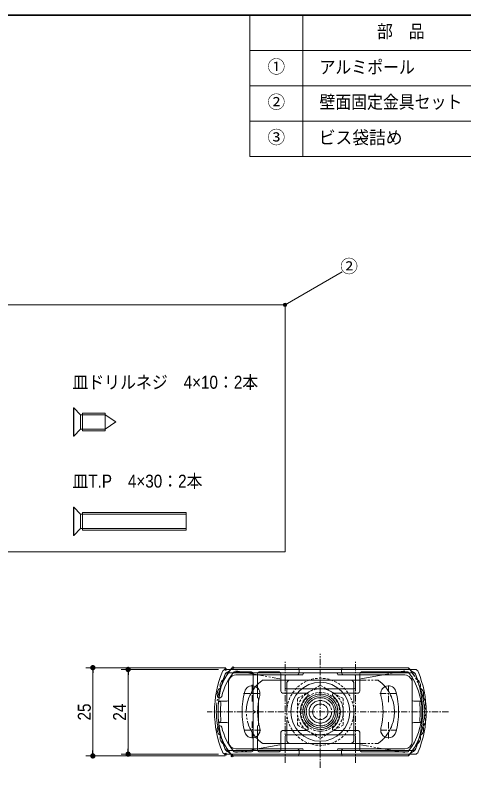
# Model space of a CAD drawing. Units: millimetres on the paper. Extents: x -396 to 396, y -304 to 304.
# Drawn here: x -265.2 to -138.1, y 60.2 to 277 of the extents above; entities that cross this region are included whole.
import ezdxf
from ezdxf.enums import TextEntityAlignment as Align

# ---------------------------------------------------------------- set-up
doc = ezdxf.new("R2010")
doc.units = ezdxf.units.MM
doc.header["$PDMODE"] = 32
doc.header["$PDSIZE"] = 0.5
for name, pattern in [('USER1', [2.91, 1.76, -0.4, 0.35, -0.4]), ('USER2', [1.11, 0.71, -0.4]), ('USER3', [10.5, 8, -0.5, 0.5, -0.5, 0.5, -0.5])]:
    doc.linetypes.add(name, pattern=pattern)
for name, color, linetype, lineweight in [('0-0_2寸法-1', 7, 'Continuous', 15), ('0-1_0', 7, 'Continuous', 25), ('0-3_1図面枠', 7, 'Continuous', 20), ('0-4_2寸法-3', 7, 'Continuous', 15), ('0-5_3一般', 7, 'USER2', 15)]:
    doc.layers.add(name, color=color, linetype=linetype, lineweight=lineweight)
doc.layers.add('0-2_Defpoints', color=7, linetype='Continuous')
doc.styles.add('ＭＳ Ｐゴシック', font='')
doc.styles.get('ＭＳ Ｐゴシック').set_extended_font_data('MS PGothic')

# ---------------------------------------------------------------- blocks, each defined once
blk = doc.blocks.new('グループ-2')
at = {"layer": '0-3_1図面枠', "lineweight": 35}
blk.add_lwpolyline([(-190, 277), (190, 277), (190, -277), (-190, -277)], close=True, dxfattribs=at)
blk = doc.blocks.new('図面枠')
at = {"layer": '0-3_1図面枠'}
blk.add_blockref('グループ-2', (0, 0), dxfattribs=at)
blk = doc.blocks.new('グループ-4')
at = {"layer": '0-5_3一般', "linetype": 'Continuous'}
for p, q in [((-69.9, 165.813), (-69.9, 157.813)), ((-68, 159.813), (-68, 163.813))]:
    blk.add_line(p, q, dxfattribs=at)
for points in [[(-70, 165.813), (-69.9, 165.813), (-68, 163.813), (-61, 163.813), (-58, 161.813), (-61, 159.813), (-68, 159.813), (-69.9, 157.813), (-70, 157.813)], [(-61, 164.313), (-67.4, 164.313), (-67.4, 159.313), (-61, 159.313)]]:
    blk.add_lwpolyline(points, close=True, dxfattribs=at)
blk = doc.blocks.new('グループ-5')
at = {"layer": '0-5_3一般', "linetype": 'Continuous'}
for p, q in [((-69.9, 137.685), (-69.9, 129.685)), ((-68, 131.685), (-68, 135.685)), ((-67.4, 136.185), (-67.4, 131.185)), ((-38, 136.185), (-67.4, 136.185)), ((-38, 131.185), (-38, 136.185)), ((-67.4, 131.185), (-38, 131.185))]:
    blk.add_line(p, q, dxfattribs=at)
blk.add_lwpolyline([(-69.9, 137.685), (-68, 135.685), (-38, 135.685), (-38, 131.685), (-68, 131.685), (-69.9, 129.685), (-70, 129.685), (-70, 137.685)], close=True, dxfattribs=at)
blk = doc.blocks.new('グループ-8')
at = {"layer": '0-3_1図面枠', "lineweight": 15}
for p, q in [((-5, 277), (-5, 237)), ((50, 277), (50, 237)), ((65, 277), (65, 237)), ((100, 277), (100, 237)), ((-20, 267), (190, 267)), ((-20, 257), (190, 257)), ((-20, 247), (190, 247))]:
    blk.add_line(p, q, dxfattribs=at)
blk.add_lwpolyline([(-20, 277), (190, 277), (190, 237), (-20, 237)], close=True, dxfattribs=at)
blk = doc.blocks.new('グループ-9')
at = {"layer": '0-3_1図面枠'}
blk.add_blockref('グループ-8', (0, 0), dxfattribs=at)
at = {"layer": '0-3_1図面枠', "style": 'ＭＳ Ｐゴシック'}
for s, height, width, p in [('部\u3000品', 3.666, 0.9, (16.071, 269.527)), ('アルミポール', 3.669, 0.9, (-0.23, 259.393)), ('壁面固定金具セット', 3.666, 0.9, (-0.25, 249.517)), ('ビス袋詰め', 3.666, 0.95, (-0.443, 239.449))]:
    blk.add_text(s, height=height, dxfattribs=dict(at, width=width)).set_placement(p, align=Align.BOTTOM_LEFT)
for s, p in [('①', (-14.978, 259.527)), ('②', (-14.978, 249.527)), ('③', (-14.978, 239.527))]:
    blk.add_text(s, height=3.666, dxfattribs=at).set_placement(p, align=Align.BOTTOM_LEFT)
blk = doc.blocks.new('グループ-10')
at = {"layer": '0-5_3一般', "linetype": 'USER1'}
for p, q in [((0, 63.868), (0, 96.135)), ((36.306, 79.72), (-32.116, 79.72))]:
    blk.add_line(p, q, dxfattribs=at)
at = {"layer": '0-5_3一般', "linetype": 'USER3'}
for p, q in [((-24.763, 92.22), (-25, 92.22)), ((25, 92.22), (24.763, 92.22)), ((-24.511, 91.02), (-24.27, 91.02)), ((24.649, 91.02), (24.894, 91.02)), ((-25, 67.22), (-24.763, 67.22)), ((-24.27, 68.42), (-24.511, 68.42)), ((24.894, 68.42), (24.649, 68.42)), ((24.763, 67.22), (25, 67.22))]:
    blk.add_line(p, q, dxfattribs=at)
at = {"layer": '0-5_3一般', "linetype": 'Continuous'}
for p, q in [((-6.5, 92.22), (-24.763, 92.22)), ((-6, 90.72), (-6, 91.72)), ((6, 91.72), (6, 90.72)), ((24.763, 92.22), (6.5, 92.22)), ((-24.27, 91.02), (-19.5, 91.02)), ((-19, 80.22), (-19, 90.52)), ((-17.8, 83.72), (-17.8, 90.52)), ((-17.3, 91.02), (-11.7, 91.02)), ((-11.2, 85.52), (-11.2, 90.52)), ((-10, 89.72), (-10, 86.72)), ((-9.5, 90.22), (-6.5, 90.22)), ((6.5, 90.22), (9.5, 90.22)), ((10, 86.72), (10, 89.72)), ((11.2, 85.52), (11.2, 90.52)), ((11.7, 91.02), (24.649, 91.02)), ((-3.924, 85.02), (-10.7, 85.02)), ((-9.5, 86.22), (9.5, 86.22)), ((3.924, 85.02), (10.7, 85.02)), ((-28.698, 83.72), (-28.444, 83.72)), ((-17.5, 79.72), (-17.5, 83.42)), ((-19, 80.22), (-18.5, 79.72)), ((-18.5, 79.72), (-19, 79.22)), ((-19, 68.92), (-19, 79.22)), ((-17.5, 76.02), (-17.5, 79.72)), ((-28.698, 75.72), (-28.444, 75.72)), ((-17.8, 68.92), (-17.8, 75.72)), ((-11.2, 73.92), (-11.2, 68.92)), ((-10.7, 74.42), (-3.924, 74.42)), ((3.924, 74.42), (10.7, 74.42)), ((11.2, 73.92), (11.2, 68.92)), ((-10, 69.72), (-10, 72.72)), ((-9.5, 73.22), (9.5, 73.22)), ((10, 72.72), (10, 69.72)), ((-24.763, 67.22), (-6.5, 67.22)), ((-19.5, 68.42), (-24.27, 68.42)), ((-11.7, 68.42), (-17.3, 68.42)), ((-6.5, 69.22), (-9.5, 69.22)), ((-6, 67.72), (-6, 68.72)), ((6, 68.72), (6, 67.72)), ((9.5, 69.22), (6.5, 69.22)), ((6.5, 67.22), (24.763, 67.22)), ((24.649, 68.42), (11.7, 68.42))]:
    blk.add_line(p, q, dxfattribs=at)
blk.add_circle((0, 79.72), 4.5, dxfattribs=at)
at = {"layer": '0-5_3一般', "linetype": 'USER3'}
for centre, radius, start, end in [((-9.889, 79.72), 19.611, 143.79235, 167.78013), ((-9.889, 79.72), 19.611, 140.40225, 141.10413), ((9.889, 79.72), 19.611, 38.89587, 39.59775), ((9.889, 79.72), 19.611, 0, 36.20765), ((-10.5, 79.72), 18, 141.11364, 141.89221), ((10.5, 79.72), 18.3, 37.35427, 38.13281), ((9.889, 79.72), 19.611, 323.79235, 0), ((9.889, 79.72), 19.611, 323.79235, 0), ((9.889, 79.72), 19.611, 323.79235, 0), ((-9.889, 79.72), 19.611, 192.21987, 216.20765), ((-9.889, 79.72), 19.611, 218.89587, 219.59775), ((-10.5, 79.72), 18, 218.10779, 218.88636), ((10.5, 79.72), 18.3, 321.86719, 322.64573), ((9.889, 79.72), 19.611, 320.40225, 321.10413)]:
    blk.add_arc(centre, radius, start, end, dxfattribs=at)
at = {"layer": '0-5_3一般', "linetype": 'Continuous'}
for centre, radius, start, end in [((-25.217, 89.367), 2, 104.35402, 191.27589), ((-9.889, 79.72), 19.611, 141.10413, 143.79235), ((-24.763, 91.72), 0.5, 90, 141.10413), ((-6.5, 91.72), 0.5, 0, 90), ((6.5, 91.72), 0.5, 90, 180), ((24.763, 91.72), 0.5, 38.89587, 90), ((9.889, 79.72), 19.611, 36.20765, 38.89587), ((25.217, 89.367), 2, 348.72411, 75.64598), ((-26.415, 87.126), 2.002, 112.41831, 199.30623), ((-10.5, 79.72), 18, 141.89221, 165.92196), ((-24.27, 90.52), 0.5, 90, 141.89221), ((-19.5, 90.52), 0.5, 0, 90), ((-17.3, 90.52), 0.5, 90, 180), ((-11.7, 90.52), 0.5, 0, 90), ((-9.5, 89.72), 0.5, 90, 180), ((-6.5, 90.72), 0.5, 270, 0), ((6.5, 90.72), 0.5, 180, 270), ((9.5, 89.72), 0.5, 0, 90), ((11.7, 90.52), 0.5, 90, 180), ((24.649, 90.52), 0.5, 37.35427, 90), ((10.5, 79.72), 18.3, 0, 37.35427), ((26.415, 87.126), 2.002, 340.69377, 67.58169), ((-9.5, 86.72), 0.5, 180, 270), ((9.5, 86.72), 0.5, 270, 0), ((-27.291, 84.74), 2, 120.44865, 200.26585), ((-10.7, 85.52), 0.5, 180, 270), ((-3.924, 84.52), 0.5, 309.26803, 90), ((3.924, 84.52), 0.5, 90, 230.73197), ((10.7, 85.52), 0.5, 270, 0), ((27.291, 84.74), 2, 332.62948, 59.55135), ((-28.698, 84.22), 0.5, 200.26585, 270), ((-28.444, 84.22), 0.5, 270, 345.92196), ((-17.8, 83.42), 0.3, 0, 90), ((0, 79.72), 5.7, 129.26803, 230.73197), ((0, 79.72), 5.7, 309.26803, 50.73197), ((27.822, 82.255), 2, 324.58427, 51.50614), ((28, 79.72), 2, 0, 43.46093), ((10.5, 79.72), 18.3, 322.64573, 0), ((27.822, 77.185), 2, 308.49386, 35.41573), ((28, 79.72), 2, 316.53907, 0), ((-17.8, 76.02), 0.3, 270, 0), ((-27.291, 74.701), 2, 159.73415, 239.55135), ((-28.698, 75.22), 0.5, 90, 159.73415), ((-28.444, 75.22), 0.5, 14.07804, 90), ((-10.5, 79.72), 18, 194.07804, 218.10779), ((-10.7, 73.92), 0.5, 90, 180), ((-3.924, 74.92), 0.5, 270, 50.73197), ((3.924, 74.92), 0.5, 129.26803, 270), ((10.7, 73.92), 0.5, 0, 90), ((27.291, 74.701), 2, 300.44865, 27.37052), ((-26.417, 72.315), 2, 160.67469, 247.59655), ((-9.5, 72.72), 0.5, 90, 180), ((9.5, 72.72), 0.5, 0, 90), ((26.417, 72.315), 2, 292.40345, 19.32531), ((-25.218, 70.074), 2, 168.71989, 255.64176), ((-9.5, 69.72), 0.5, 180, 270), ((9.5, 69.72), 0.5, 270, 0), ((25.218, 70.074), 2, 284.35824, 11.28011), ((-9.889, 79.72), 19.611, 216.20343, 218.89587), ((-24.763, 67.72), 0.5, 218.89587, 270), ((-24.27, 68.92), 0.5, 218.10779, 270), ((-19.5, 68.92), 0.5, 270, 0), ((-17.3, 68.92), 0.5, 180, 270), ((-11.7, 68.92), 0.5, 270, 0), ((-6.5, 68.72), 0.5, 0, 90), ((-6.5, 67.72), 0.5, 270, 0), ((6.5, 68.72), 0.5, 90, 180), ((6.5, 67.72), 0.5, 180, 270), ((11.7, 68.92), 0.5, 180, 270), ((24.649, 68.92), 0.5, 270, 322.64573), ((24.763, 67.72), 0.5, 270, 321.10413), ((9.889, 79.72), 19.611, 321.10413, 323.79657)]:
    blk.add_arc(centre, radius, start, end, dxfattribs=at)
blk = doc.blocks.new('グループ-11')
at = {"layer": '0-5_3一般'}
blk.add_lwpolyline([(0, 72.215), (-6.5, 75.967), (-6.5, 83.473), (0, 87.226), (6.5, 83.473), (6.5, 75.967)], close=True, dxfattribs=at)
for radius in [6.5, 4, 3.2]:
    blk.add_circle((0, 79.72), radius, dxfattribs=at)
blk = doc.blocks.new('グループ-12')
at = {"layer": '0-5_3一般'}
blk.add_blockref('グループ-11', (0, 0), dxfattribs=at)
blk = doc.blocks.new('グループ-13')
at = {"layer": '0-5_3一般', "linetype": 'Continuous'}
for p, q in [((26.833, 91.72), (-26.833, 91.72)), ((26.495, 90.72), (-26.495, 90.72)), ((-28.691, 82.72), (-28.844, 82.72)), ((28.691, 82.72), (28.844, 82.72)), ((-28.691, 76.72), (-28.844, 76.72)), ((28.691, 76.72), (28.844, 76.72)), ((-26.833, 67.72), (26.833, 67.72)), ((26.495, 68.72), (-26.495, 68.72))]:
    blk.add_line(p, q, dxfattribs=at)
at = {"layer": '0-5_3一般', "linetype": 'USER3'}
for p, q in [((-24, 91.295), (-11.5, 89.075)), ((11.5, 89.075), (24, 91.295)), ((-9.5, 87.72), (-9.5, 71.72)), ((8.5, 88.72), (-8.5, 88.72)), ((9.5, 71.72), (9.5, 87.72)), ((-11.5, 70.365), (-24, 68.145)), ((-8.5, 70.72), (8.5, 70.72)), ((24, 68.145), (11.5, 70.365))]:
    blk.add_line(p, q, dxfattribs=at)
at = {"layer": '0-5_3一般', "linetype": 'Continuous'}
for centre, radius, start, end in [((0, 79.72), 30, 157.70903, 202.29097), ((-26.833, 90.72), 1, 90, 157.70903), ((26.833, 90.72), 1, 22.29097, 90), ((0, 79.72), 30, 0, 22.29097), ((0, 79.72), 29, 158.38173, 201.61827), ((-26.495, 90.22), 0.5, 90, 158.38173), ((26.495, 90.22), 0.5, 21.61827, 90), ((0, 79.72), 29, 338.38173, 21.61827), ((-28.691, 82.22), 0.5, 355.02014, 90), ((28.691, 82.22), 0.5, 90, 184.97986), ((0, 79.72), 28.3, 175.02014, 184.97986), ((0, 79.72), 28.3, 0, 4.97986), ((0, 79.72), 30, 337.70903, 0), ((0, 79.72), 28.3, 355.02014, 0), ((-28.691, 77.22), 0.5, 270, 4.97986), ((28.691, 77.22), 0.5, 175.02014, 270), ((-26.833, 68.72), 1, 202.29097, 270), ((-26.495, 69.22), 0.5, 201.61827, 270), ((26.495, 69.22), 0.5, 270, 338.38173), ((26.833, 68.72), 1, 270, 337.70903)]:
    blk.add_arc(centre, radius, start, end, dxfattribs=at)
at = {"layer": '0-5_3一般', "linetype": 'USER3'}
for centre, start, end in [((-8.5, 87.72), 90, 180), ((8.5, 87.72), 0, 90), ((-8.5, 71.72), 180, 270), ((8.5, 71.72), 270, 0)]:
    blk.add_arc(centre, 1, start, end, dxfattribs=at)
blk = doc.blocks.new('グループ-14')
at = {"layer": '0-5_3一般', "linetype": 'USER1'}
for p, q in [((-10, 65.22), (-10, 94.22)), ((10, 65.22), (10, 94.22))]:
    blk.add_line(p, q, dxfattribs=at)
at = {"layer": '0-5_3一般', "linetype": 'USER3'}
for p, q in [((-24.967, 92.22), (-24.491, 92.22)), ((24.491, 92.22), (24.967, 92.22)), ((-16.325, 88.72), (-16, 88.72)), ((-16, 88.72), (16, 88.72)), ((16, 88.72), (16.325, 88.72)), ((-16.325, 70.72), (-16, 70.72)), ((-16, 70.72), (16, 70.72)), ((16, 70.72), (16.325, 70.72)), ((-24.967, 67.22), (-24.491, 67.22)), ((24.491, 67.22), (24.967, 67.22))]:
    blk.add_line(p, q, dxfattribs=at)
at = {"layer": '0-5_3一般', "linetype": 'Continuous'}
for p, q in [((-24.491, 92.22), (24.491, 92.22)), ((-24.491, 67.22), (24.491, 67.22))]:
    blk.add_line(p, q, dxfattribs=at)
at = {"layer": '0-5_3一般', "linetype": 'USER3'}
for radius in [5, 3.2]:
    blk.add_circle((0, 79.72), radius, dxfattribs=at)
at = {"layer": '0-5_3一般', "linetype": 'Continuous'}
blk.add_circle((0, 79.72), 4, dxfattribs=at)
at = {"layer": '0-5_3一般', "linetype": 'USER3'}
for centre, radius, start, end in [((-10, 79.72), 19.5, 141.56535, 180), ((-10, 79.72), 19.5, 140.13166, 141.56535), ((10, 79.72), 19.5, 38.43465, 39.86834), ((10, 79.72), 19.5, 0, 38.43465), ((-10, 79.72), 11, 139.42816, 220.57184), ((-10, 79.72), 11, 126.8699, 139.42816), ((-10, 79.72), 11, 125.0968, 126.8699), ((-16, 87.72), 1, 90, 126.8699), ((16, 87.72), 1, 53.1301, 90), ((10, 79.72), 11, 53.1301, 54.9032), ((10, 79.72), 11, 40.57184, 53.1301), ((10, 79.72), 11, 0, 40.57184), ((-10, 79.72), 19.5, 180, 218.43465), ((10, 79.72), 11, 319.42816, 0), ((10, 79.72), 19.5, 321.56535, 0), ((-10, 79.72), 11, 220.57184, 233.1301), ((10, 79.72), 11, 306.8699, 319.42816), ((-10, 79.72), 11, 233.1301, 234.9032), ((-16, 71.72), 1, 233.1301, 270), ((16, 71.72), 1, 270, 306.8699), ((10, 79.72), 11, 305.0968, 306.8699), ((-10, 79.72), 19.5, 218.43465, 219.86834), ((10, 79.72), 19.5, 320.13166, 321.56535)]:
    blk.add_arc(centre, radius, start, end, dxfattribs=at)
at = {"layer": '0-5_3一般', "linetype": 'Continuous'}
for centre, start, end in [((-24.491, 91.22), 90, 141.56535), ((24.491, 91.22), 38.43465, 90), ((-24.491, 68.22), 218.43465, 270), ((24.491, 68.22), 270, 321.56535)]:
    blk.add_arc(centre, 1, start, end, dxfattribs=at)
blk = doc.blocks.new('グループ-15')
at = {"layer": '0-5_3一般', "linetype": 'Continuous'}
for p, q in [((-24, 90.22), (-5, 90.22)), ((-4.5, 90.72), (4.5, 90.72)), ((5, 90.22), (24, 90.22)), ((26, 89.72), (26, 76.22)), ((26, 87.72), (26, 82.72)), ((-26.5, 82.72), (-28.39, 82.72)), ((28.39, 82.72), (26.5, 82.72)), ((-26.5, 76.72), (-28.39, 76.72)), ((26, 76.22), (26, 71.22)), ((28.39, 76.72), (26.5, 76.72)), ((-24, 69.22), (-5, 69.22)), ((-4.5, 68.72), (4.5, 68.72)), ((5, 69.22), (24, 69.22))]:
    blk.add_line(p, q, dxfattribs=at)
at = {"layer": '0-5_3一般', "linetype": 'USER1'}
for p, q in [((-19.319, 87.316), (-19.319, 82.476)), ((19.319, 82.476), (19.319, 87.316)), ((-21.739, 84.896), (-16.899, 84.896)), ((16.899, 84.896), (21.739, 84.896)), ((-19.319, 76.964), (-19.319, 72.124)), ((19.319, 72.124), (19.319, 76.964)), ((-16.899, 74.544), (-21.739, 74.544)), ((21.739, 74.544), (16.899, 74.544))]:
    blk.add_line(p, q, dxfattribs=at)
at = {"layer": '0-5_3一般', "linetype": 'Continuous'}
blk.add_lwpolyline([(-26, 71.22), (-26, 76.22), (-26, 87.72)], dxfattribs=at)
at = {"layer": '0-5_3一般'}
for radius in [9.5, 5.5]:
    blk.add_circle((0, 79.72), radius, dxfattribs=at)
at = {"layer": '0-5_3一般', "linetype": 'Continuous'}
for radius in [8.347, 5, 2.2]:
    blk.add_circle((0, 79.72), radius, dxfattribs=at)
for centre, radius, start, end in [((-23.75, 87.97), 2.264, 96.34019, 186.34019), ((-4.5, 90.22), 0.5, 90, 180), ((4.5, 90.22), 0.5, 0, 90), ((23.75, 87.97), 2.264, 353.65981, 83.65981), ((-19.319, 84.896), 2.2, 345, 165), ((19.319, 84.896), 2.2, 15, 195), ((0, 79.72), 22.2, 165, 195), ((0, 79.72), 22.2, 345, 15), ((-28.39, 82.22), 0.5, 90, 107.52661), ((-26.5, 83.22), 0.5, 270, 0), ((0, 79.72), 17.8, 165, 195), ((0, 79.72), 17.8, 345, 15), ((26.5, 83.22), 0.5, 180, 270), ((28.39, 82.22), 0.5, 72.47339, 90), ((-28.39, 77.22), 0.5, 252.47339, 270), ((-26.5, 76.22), 0.5, 0, 90), ((26.5, 76.22), 0.5, 90, 180), ((28.39, 77.22), 0.5, 270, 287.52661), ((-19.319, 74.544), 2.2, 195, 15), ((19.319, 74.544), 2.2, 165, 345), ((-24, 71.22), 2, 180, 270), ((24, 71.22), 2, 270, 0), ((-4.5, 69.22), 0.5, 180, 270), ((4.5, 69.22), 0.5, 270, 0)]:
    blk.add_arc(centre, radius, start, end, dxfattribs=at)
at = {"layer": '0-5_3一般', "linetype": 'USER3'}
for centre, radius, start, end in [((-28.39, 82.22), 0.5, 107.52661, 174.96759), ((28.39, 82.22), 0.5, 5.03241, 72.47339), ((0, 79.72), 29, 174.96759, 185.03241), ((0, 79.72), 29, 354.96759, 5.03241), ((-28.39, 77.22), 0.5, 185.03241, 252.47339), ((28.39, 77.22), 0.5, 287.52661, 354.96759)]:
    blk.add_arc(centre, radius, start, end, dxfattribs=at)
at = {"layer": '0-5_3一般'}
for name in ['グループ-10', 'グループ-14', 'グループ-13', 'グループ-12']:
    blk.add_blockref(name, (0, 0), dxfattribs=at)
blk = doc.blocks.new('グループ-23')
at = {"layer": '0-5_3一般'}
blk.add_blockref('グループ-15', (0, 0), dxfattribs=at)
blk = doc.blocks.new('_Dot')
at = {"layer": '0-1_0'}
blk.add_line((-0.5, 0), (-1, 0), dxfattribs=at)
for points in [[(0, 0), (-0.5, 0), (-0.4961, 0.0627)], [(0, 0), (-0.4961, -0.0627), (-0.5, 0)], [(0, 0), (-0.4961, 0.0627), (-0.4843, 0.1243)], [(0, 0), (-0.4843, -0.1243), (-0.4961, -0.0627)], [(0, 0), (-0.4843, 0.1243), (-0.4649, 0.1841)], [(0, 0), (-0.4649, -0.1841), (-0.4843, -0.1243)], [(0, 0), (-0.4649, 0.1841), (-0.4382, 0.2409)], [(0, 0), (-0.4382, -0.2409), (-0.4649, -0.1841)], [(0, 0), (-0.4382, 0.2409), (-0.4045, 0.2939)], [(0, 0), (-0.4045, -0.2939), (-0.4382, -0.2409)], [(0, 0), (-0.4045, 0.2939), (-0.3645, 0.3423)], [(0, 0), (-0.3645, -0.3423), (-0.4045, -0.2939)], [(0, 0), (-0.3645, 0.3423), (-0.3187, 0.3853)], [(0, 0), (-0.3187, -0.3853), (-0.3645, -0.3423)], [(0, 0), (-0.3187, 0.3853), (-0.2679, 0.4222)], [(0, 0), (-0.2679, -0.4222), (-0.3187, -0.3853)], [(0, 0), (-0.2679, 0.4222), (-0.2129, 0.4524)], [(0, 0), (-0.2129, -0.4524), (-0.2679, -0.4222)], [(0, 0), (-0.2129, 0.4524), (-0.1545, 0.4755)], [(0, 0), (-0.1545, -0.4755), (-0.2129, -0.4524)], [(0, 0), (-0.1545, 0.4755), (-0.0937, 0.4911)], [(0, 0), (-0.0937, -0.4911), (-0.1545, -0.4755)], [(0, 0), (-0.0937, 0.4911), (-0.0314, 0.499)], [(0, 0), (-0.0314, -0.499), (-0.0937, -0.4911)], [(0, 0), (-0.0314, 0.499), (0.0314, 0.499)], [(0, 0), (0.0314, -0.499), (-0.0314, -0.499)], [(0, 0), (0.0314, 0.499), (0.0937, 0.4911)], [(0, 0), (0.0937, 0.4911), (0.1545, 0.4755)], [(0, 0), (0.1545, 0.4755), (0.2129, 0.4524)], [(0, 0), (0.2129, 0.4524), (0.2679, 0.4222)], [(0, 0), (0.2679, 0.4222), (0.3187, 0.3853)], [(0, 0), (0.3187, 0.3853), (0.3645, 0.3423)], [(0, 0), (0.3645, 0.3423), (0.4045, 0.2939)], [(0, 0), (0.4045, 0.2939), (0.4382, 0.2409)], [(0, 0), (0.4382, 0.2409), (0.4649, 0.1841)], [(0, 0), (0.4649, 0.1841), (0.4843, 0.1243)], [(0, 0), (0.4843, 0.1243), (0.4961, 0.0627)], [(0, 0), (0.4961, 0.0627), (0.5, 0)], [(0, 0), (0.0937, -0.4911), (0.0314, -0.499)], [(0, 0), (0.1545, -0.4755), (0.0937, -0.4911)], [(0, 0), (0.2129, -0.4524), (0.1545, -0.4755)], [(0, 0), (0.2679, -0.4222), (0.2129, -0.4524)], [(0, 0), (0.3187, -0.3853), (0.2679, -0.4222)], [(0, 0), (0.3645, -0.3423), (0.3187, -0.3853)], [(0, 0), (0.4045, -0.2939), (0.3645, -0.3423)], [(0, 0), (0.4382, -0.2409), (0.4045, -0.2939)], [(0, 0), (0.4649, -0.1841), (0.4382, -0.2409)], [(0, 0), (0.4843, -0.1243), (0.4649, -0.1841)], [(0, 0), (0.4961, -0.0627), (0.4843, -0.1243)], [(0, 0), (0.5, 0), (0.4961, -0.0627)]]:
    blk.add_solid(points, dxfattribs=at)

msp = doc.modelspace()

# ---------------------------------------------------------------- hatches: boundary and pattern name
at = {"layer": '0-4_2寸法-3'}
msp.add_hatch(color=256, dxfattribs=at).paths.add_polyline_path([(-188.249, 195, 1), (-189.251, 195, 1)])

# ---------------------------------------------------------------- linework, layer by layer
at = {"layer": '0-0_2寸法-1'}
for p, q in [((-205.513, 92.22), (-245.25, 92.22)), ((-207.583, 91.72), (-235.25, 91.72)), ((-243.25, 90.719), (-243.25, 68.721)), ((-233.25, 90.219), (-233.25, 69.221)), ((-205.717, 67.22), (-245.25, 67.22)), ((-207.583, 67.72), (-235.25, 67.72))]:
    msp.add_line(p, q, dxfattribs=at)
at = {"layer": '0-2_Defpoints'}
for p in [(-205.583, 91.72), (-203.513, 92.22), (-243.25, 67.22), (-233.25, 67.72), (-205.583, 67.72), (-203.717, 67.22)]:
    msp.add_point(p, dxfattribs=at)
at = {"layer": '0-4_2寸法-3'}
msp.add_line((-188.75, 195), (-172.528, 204.366), dxfattribs=at)
msp.add_lwpolyline([(-328.75, 195), (-188.75, 195), (-188.75, 125), (-328.75, 125)], close=True, dxfattribs=at)
msp.add_circle((-188.75, 195), 0.501, dxfattribs=at)

# ---------------------------------------------------------------- block references
at = {"layer": '0-0_2寸法-1', "xscale": 1.500684, "yscale": 1.500684}
for p, rotation in [((-243.25, 92.22), 90), ((-233.25, 91.72), 90), ((-243.25, 67.22), 270), ((-233.25, 67.72), 270)]:
    msp.add_blockref('_Dot', p, dxfattribs=dict(at, rotation=rotation))
at = {"layer": '0-3_1図面枠'}
for name in ['図面枠', 'グループ-9']:
    msp.add_blockref(name, (-178.75, 0), dxfattribs=at)
at = {"layer": '0-5_3一般'}
for name in ['グループ-4', 'グループ-5', 'グループ-23']:
    msp.add_blockref(name, (-178.75, 0), dxfattribs=at)

# ---------------------------------------------------------------- texts
at = {"layer": '0-0_2寸法-1', "style": 'ＭＳ Ｐゴシック', "width": 0.9}
for s, p in [('25', (-242.744, 77.261)), ('24', (-232.744, 77.212))]:
    msp.add_text(s, height=3.666, rotation=90, dxfattribs=at).set_placement(p, align=Align.BOTTOM_LEFT)
at = {"layer": '0-4_2寸法-3', "style": 'ＭＳ Ｐゴシック'}
msp.add_text('②', height=3.666, dxfattribs=at).set_placement((-173.101, 202.993), align=Align.BOTTOM_LEFT)
at = {"layer": '0-4_2寸法-3', "style": 'ＭＳ Ｐゴシック', "width": 0.9}
for s, p in [('皿ドリルネジ\u30004×10：2本', (-249.038, 170.129)), ('皿T.P\u30004×30：2本', (-249.038, 142.116))]:
    msp.add_text(s, height=3.669, dxfattribs=at).set_placement(p, align=Align.BOTTOM_LEFT)

doc.saveas('drawing.dxf')
